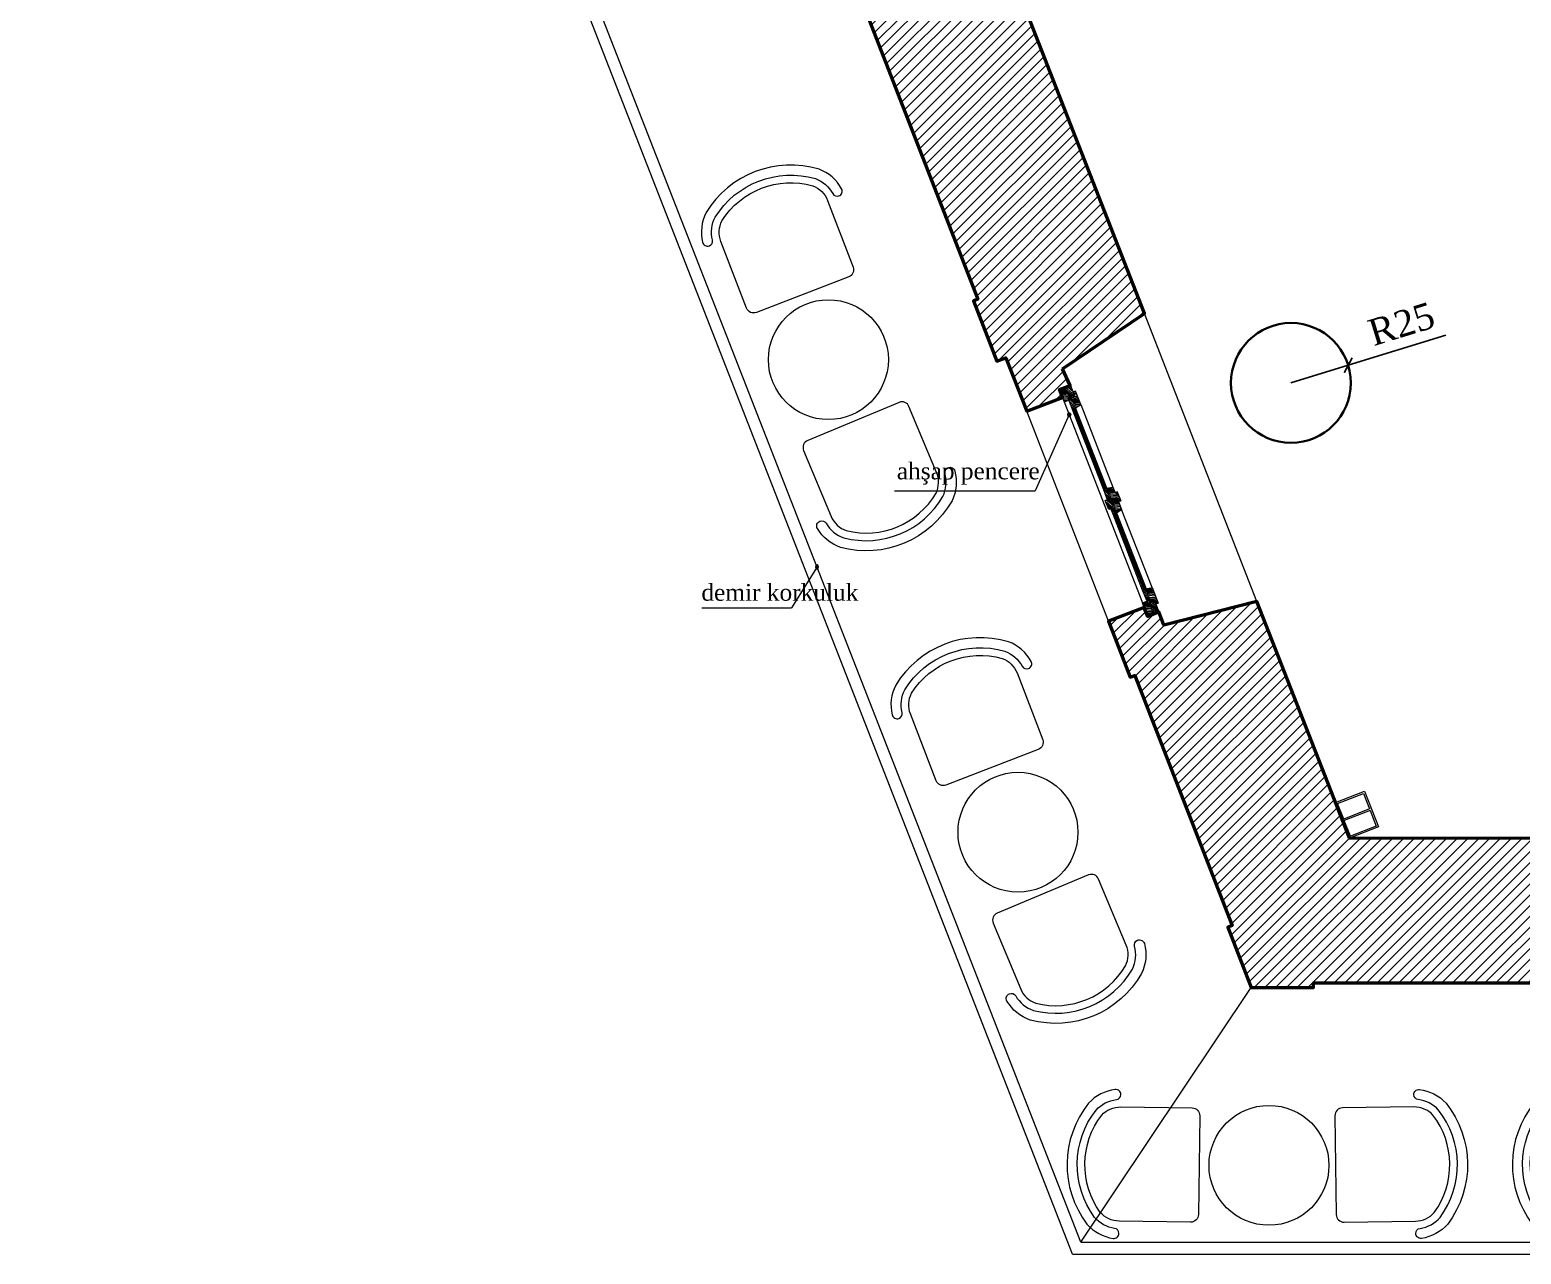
# Model space of a CAD drawing. Header units: millimetres. Extents: x 4980 to 19099, y 3891 to 5773.
# Drawn here: x 10372 to 10994, y 3998 to 4508 of the extents above; entities that cross this region are included whole.
import ezdxf

# ---------------------------------------------------------------- set-up
doc = ezdxf.new("R2010")
doc.units = ezdxf.units.MM
for name, color, linetype, lineweight in [('a 1', 200, 'Continuous', 9), ('a 2', 132, 'Continuous', 20), ('a ahşap tarama', 46, 'Continuous', 0), ('a duvar', 84, 'Continuous', 50), ('a pencere 0', 252, 'Continuous', 0), ('a pencere cam', 121, 'Continuous', 0), ('a pencere doğrama', 41, 'Continuous', 20), ('G 000', 251, 'Continuous', 0), ('no3_ahşap gorunus on kalın', 34, 'Continuous', 20), ('no3_duvar tarama', 253, 'Continuous', 9), ('PLAN YAZI', 4, 'Continuous', 9)]:
    doc.layers.add(name, color=color, linetype=linetype, lineweight=lineweight)
doc.layers.add('Kıtc-002 Çizgi', color=7, linetype='Continuous')
doc.layers.add('no3_mermer gorunus on_Stift_Nr__32', color=7, linetype='Continuous', lineweight=20, true_color=0xffc58a)
doc.layers.add('no3_tefris ön ince_Stift_Nr__194', color=7, linetype='Continuous', lineweight=20, true_color=0x3e007e)
doc.styles.add('ROMANSTW', font='georgia.ttf')
doc.styles.get("Standard").update_dxf_attribs({"font": 'stylu.ttf', "height": 10})
doc.dimstyles.new('M1', dxfattribs={"dimtxt": 11, "dimasz": 5, "dimexe": 2, "dimexo": 5, "dimgap": 3, "dimtad": 1, "dimdec": 1, "dimzin": 12, "dimdsep": 46, "dimtxsty": 'ROMANSTW', "dimblk": 'ARCHTICK', "dimcen": 0.09, "dimclrd": 251, "dimclre": 251, "dimclrt": 1, "dimadec": 0, "dimazin": 0, "dimtfac": 1, "dimtdec": 1, "dimtix": 1, "dimtmove": 0, "dimatfit": 3, "dimldrblk": 'ARCHTICK', "dimfxl": 1, "dimtolj": 1, "dimtzin": 0, "dimarcsym": 0})
pattern_1 = [(45, (-467.3525, 13840.0737), (-2.245064, 2.245064), [])]
pattern_2 = [(111.285405, (1236.8826, -9485.7593), (-6.473988, 2.8438492), [0.25, -4.75]), (201.285405, (1234.526, -9484.531), (-2.8438492, -6.473988), [0.5, -4.5]), (156.285405, (1235.355, -9485.2813), (-4.6589186, -1.8150695), [0.3535, -1.0605, 0.3535, -0.707, 2.475, -2.1215678]), (156.285405, (1237.2063, -9485.9015), (-4.6589186, -1.8150695), [0.35355, -0.7071, 0.35355, -5.6568678]), (156.285405, (1236.105, -9484.4524), (-4.6589186, -1.8150695), [0.35355, -6.7175178]), (156.285405, (1236.1566, -9483.8957), (-4.6589186, -1.8150695), [0.35355, -6.7175178]), (156.285405, (1235.963, -9484.776), (-4.6589186, -1.8150695), [0.35355, -6.7175178]), (156.285405, (1235.8208, -9485.0998), (-4.6589186, -1.8150695), [0.7071, -6.3639678]), (156.285405, (1231.8728, -9485.2964), (-4.6589186, -1.8150695), [0.7071, -6.3639678]), (156.285405, (1235.7693, -9485.6564), (-4.6589186, -1.8150695), [1.4142, -5.6568678]), (156.285405, (1235.627, -9485.98), (-4.6589186, -1.8150695), [1.4142, -5.6568678]), (156.285405, (1233.0497, -9483.4963), (-4.6589186, -1.8150695), [1.4142, -5.6568678]), (156.285405, (1235.252, -9486.3946), (-4.6589186, -1.8150695), [1.06066, -6.0104078]), (156.285405, (1234.9162, -9487.5986), (-4.6589186, -1.8150695), [1.06066, -6.0104078]), (156.285405, (1235.2006, -9486.9512), (-4.6589186, -1.8150695), [1.06066, -6.0104078]), (156.285405, (1232.623, -9484.4674), (-4.6589186, -1.8150695), [1.767767, -5.3033008]), (156.285405, (1232.5717, -9485.024), (-4.6589186, -1.8150695), [1.767767, -5.3033008]), (156.285405, (1233.555, -9484.1044), (-4.6589186, -1.8150695), [2.4748737, -4.596194]), (137.850456, (1236.2352, -9485.475), (-1.81506946, 4.65891863), [0.559017, -10.6213229]), (137.850456, (1234.4745, -9485.0877), (-1.81506946, 4.65891863), [0.559017, -10.6213229]), (137.850456, (1235.0312, -9485.139), (-1.81506946, 4.65891863), [0.559017, -10.6213229]), (137.850456, (1236.7919, -9485.5264), (-1.81506946, 4.65891863), [1.118034, -10.0623059]), (137.850456, (1234.3323, -9485.4114), (-1.81506946, 4.65891863), [1.677051, -9.503289]), (137.850456, (1234.281, -9485.968), (-1.81506946, 4.65891863), [2.236068, -8.944272]), (137.850456, (1234.2295, -9486.5246), (-1.81506946, 4.65891863), [2.236068, -8.944272]), (137.850456, (1233.104, -9487.768), (-1.81506946, 4.65891863), [2.236068, -8.944272]), (137.850456, (1233.57, -9487.5865), (-1.81506946, 4.65891863), [2.795085, -8.3852549]), (137.850456, (1233.945, -9487.172), (-1.81506946, 4.65891863), [2.795085, -8.3852549]), (174.720354, (1235.1734, -9484.8154), (-4.65891863, -1.81506946), [0.559017, -10.6213229]), (174.720354, (1235.9115, -9485.3327), (-4.65891863, -1.81506946), [0.559017, -10.6213229]), (174.720354, (1236.8826, -9485.7593), (-4.65891863, -1.81506946), [1.118034, -10.0623059]), (174.720354, (1235.6393, -9484.6339), (-4.65891863, -1.81506946), [1.118034, -10.0623059]), (174.720354, (1237.297, -9486.1344), (-4.65891863, -1.81506946), [1.677051, -9.503289]), (174.720354, (1237.4786, -9486.6003), (-4.65891863, -1.81506946), [2.236068, -8.944272]), (174.720354, (1235.612, -9482.498), (-4.65891863, -1.81506946), [2.236068, -8.944272]), (174.720354, (1235.7815, -9484.3102), (-4.65891863, -1.81506946), [2.236068, -8.944272]), (174.720354, (1235.8843, -9483.197), (-4.65891863, -1.81506946), [2.795085, -8.3852549]), (174.720354, (1235.833, -9483.7535), (-4.65891863, -1.81506946), [2.795085, -8.3852549])]
pattern_3 = [(291.27459, (9100.9097, 16342.188), (6.4734511, -2.8450713), [0.25, -4.75]), (21.27459, (9103.266, 16340.9593), (2.8450713, 6.4734511), [0.5, -4.5]), (336.27459, (9102.4374, 16341.7097), (4.6592612, 1.8141899), [0.3535, -1.0605, 0.3535, -0.707, 2.475, -2.1215678]), (336.27459, (9100.586, 16342.3303), (4.6592612, 1.8141899), [0.35355, -0.7071, 0.35355, -5.6568678]), (336.27459, (9101.687, 16340.881), (4.6592612, 1.8141899), [0.35355, -6.7175178]), (336.27459, (9101.6354, 16340.3243), (4.6592612, 1.8141899), [0.35355, -6.7175178]), (336.27459, (9101.8292, 16341.2046), (4.6592612, 1.8141899), [0.35355, -6.7175178]), (336.27459, (9101.9714, 16341.5283), (4.6592612, 1.8141899), [0.7071, -6.3639678]), (336.27459, (9105.9194, 16341.724), (4.6592612, 1.8141899), [0.7071, -6.3639678]), (336.27459, (9102.023, 16342.085), (4.6592612, 1.8141899), [1.4142, -5.6568678]), (336.27459, (9102.1652, 16342.4086), (4.6592612, 1.8141899), [1.4142, -5.6568678]), (336.27459, (9104.7422, 16339.9243), (4.6592612, 1.8141899), [1.4142, -5.6568678]), (336.27459, (9102.5404, 16342.823), (4.6592612, 1.8141899), [1.06066, -6.0104078]), (336.27459, (9102.8765, 16344.027), (4.6592612, 1.8141899), [1.06066, -6.0104078]), (336.27459, (9102.592, 16343.3796), (4.6592612, 1.8141899), [1.06066, -6.0104078]), (336.27459, (9105.169, 16340.8953), (4.6592612, 1.8141899), [1.767767, -5.3033008]), (336.27459, (9105.2205, 16341.452), (4.6592612, 1.8141899), [1.767767, -5.3033008]), (336.27459, (9104.237, 16340.5325), (4.6592612, 1.8141899), [2.4748737, -4.596194]), (317.83964, (9101.557, 16341.9035), (1.8141899, -4.6592612), [0.559017, -10.6213229]), (317.83964, (9103.3177, 16341.516), (1.8141899, -4.6592612), [0.559017, -10.6213229]), (317.83964, (9102.761, 16341.5674), (1.8141899, -4.6592612), [0.559017, -10.6213229]), (317.83964, (9101.0004, 16341.955), (1.8141899, -4.6592612), [1.118034, -10.0623059]), (317.83964, (9103.46, 16341.8396), (1.8141899, -4.6592612), [1.677051, -9.5032889]), (317.83964, (9103.5115, 16342.3962), (1.8141899, -4.6592612), [2.236068, -8.9442719]), (317.83964, (9103.563, 16342.9528), (1.8141899, -4.6592612), [2.236068, -8.9442719]), (317.83964, (9104.6887, 16344.196), (1.8141899, -4.6592612), [2.236068, -8.9442719]), (317.83964, (9104.2227, 16344.0146), (1.8141899, -4.6592612), [2.795085, -8.3852549]), (317.83964, (9103.8475, 16343.6002), (1.8141899, -4.6592612), [2.795085, -8.3852549]), (354.709538, (9102.6188, 16341.2438), (4.6592612, 1.8141899), [0.559017, -10.6213229]), (354.709538, (9101.8807, 16341.7612), (4.6592612, 1.8141899), [0.559017, -10.6213229]), (354.709538, (9100.9097, 16342.188), (4.6592612, 1.8141899), [1.118034, -10.0623059]), (354.709538, (9102.1529, 16341.0624), (4.6592612, 1.8141899), [1.118034, -10.0623059]), (354.709538, (9100.4953, 16342.5632), (4.6592612, 1.8141899), [1.677051, -9.5032889]), (354.709538, (9100.314, 16343.0291), (4.6592612, 1.8141899), [2.236068, -8.9442719]), (354.709538, (9102.1796, 16338.9265), (4.6592612, 1.8141899), [2.236068, -8.9442719]), (354.709538, (9102.0106, 16340.7387), (4.6592612, 1.8141899), [2.236068, -8.9442719]), (354.709538, (9101.9075, 16339.6254), (4.6592612, 1.8141899), [2.795085, -8.3852549]), (354.709538, (9101.959, 16340.182), (4.6592612, 1.8141899), [2.795085, -8.3852549])]

# ---------------------------------------------------------------- blocks, each defined once
blk = doc.blocks.new('4535353')
at = {"color": 5}
for p, q in [((9628.58, 2179.4), (9628.58, 2167.8)), ((9629.28, 2179.4), (9629.28, 2167.8))]:
    blk.add_line(p, q, dxfattribs=at)
blk.add_lwpolyline([(9620.93, 2180.1), (9636.93, 2180.1), (9636.93, 2167.1), (9620.93, 2167.1), (9620.93, 2180.1)], close=True, dxfattribs=at)
for points in [[(9628.58, 2167.8), (9621.63, 2167.8), (9621.63, 2179.4), (9628.58, 2179.4)], [(9629.28, 2179.4), (9636.23, 2179.4), (9636.23, 2167.8), (9629.28, 2167.8)]]:
    blk.add_lwpolyline(points, dxfattribs=at)
blk = doc.blocks.new('asdsdzfsd')
at = {"layer": 'a ahşap tarama', "lineweight": 5}
h = blk.add_hatch(dxfattribs=at)
h.set_pattern_fill('WOODFACE', color=256, scale=5, angle=111.28541, style=0, pattern_type=2)
h.set_pattern_definition(pattern_2)
h.paths.add_polyline_path([(6198.79, 2245.39), (6199.88, 2242.6), (6201.76, 2243.33), (6201.4, 2244.26), (6204.17, 2245.35), (6202.55, 2249.53), (6197.86, 2247.7)])
h = blk.add_hatch(dxfattribs=at)
h.set_pattern_fill('WOODFACE', color=256, scale=5, angle=291.27459, style=0, pattern_type=2)
h.set_pattern_definition(pattern_3)
h.paths.add_polyline_path([(6203.2, 2239.6), (6204.6, 2240.14), (6206.75, 2241.52), (6204.57, 2247.11), (6203.63, 2246.74), (6204.17, 2245.34), (6201.4, 2244.26), (6201.76, 2243.33)])
h = blk.add_hatch(dxfattribs=at)
h.set_pattern_fill('WOODFACE', color=256, scale=5, angle=291.27459, style=0, pattern_type=2)
h.set_pattern_definition(pattern_3)
h.paths.add_polyline_path([(6216.26, 2206.05), (6217.66, 2206.6), (6220.17, 2207.04), (6221.08, 2204.71), (6222.01, 2205.07), (6223.46, 2201.34), (6222.53, 2200.98), (6221.99, 2202.38), (6218.65, 2201.08), (6218.26, 2200.93), (6216.34, 2205.86)])
h = blk.add_hatch(dxfattribs=at)
h.set_pattern_fill('WOODFACE', color=256, scale=5, angle=291.27459, style=0, pattern_type=2)
h.set_pattern_definition(pattern_3)
h.paths.add_polyline_path([(6223.8, 2197.72), (6221.65, 2196.35), (6220.26, 2195.8), (6219.35, 2198.13), (6218.42, 2197.77), (6216.96, 2201.5), (6217.9, 2201.86), (6218.26, 2200.93), (6221.6, 2202.23), (6221.99, 2202.38)])
h = blk.add_hatch(dxfattribs=at)
h.set_pattern_fill('WOODFACE', color=256, scale=5, angle=291.27459, style=0, pattern_type=2)
h.set_pattern_definition(pattern_3)
edge = h.paths.add_edge_path()
edge.add_line((6232.59, 2164.12), (6233.99, 2164.66))
edge.add_line((6233.99, 2164.66), (6236.5, 2165.11))
edge.add_line((6236.5, 2165.11), (6239.04, 2158.58))
edge.add_line((6239.04, 2158.58), (6238.12, 2158.22))
edge.add_line((6238.12, 2158.22), (6237.57, 2159.62))
edge.add_line((6237.57, 2159.62), (6234.78, 2158.53))
edge.add_line((6234.78, 2158.53), (6234.41, 2159.46))
edge.add_line((6234.41, 2159.46), (6232.59, 2164.12))
h = blk.add_hatch(dxfattribs=at)
h.set_pattern_fill('WOODFACE', color=256, scale=5, angle=111.28541, style=0, pattern_type=2)
h.set_pattern_definition(pattern_2)
h.paths.add_polyline_path([(6233.27, 2156.87), (6232.54, 2158.74), (6234.41, 2159.46), (6234.78, 2158.53), (6237.57, 2159.62), (6238.12, 2158.22), (6239.38, 2154.95), (6234.72, 2153.13)])
at = {"layer": 'a pencere cam', "lineweight": 5}
for points in [[(6204.13, 2239.96), (6217.2, 2206.42), (6216.73, 2206.23), (6203.67, 2239.78)], [(6221.19, 2196.17), (6233.52, 2164.48), (6233.06, 2164.3), (6220.72, 2195.98)]]:
    blk.add_hatch(color=256, dxfattribs=at).paths.add_polyline_path(points)
at = {"layer": 'no3_duvar tarama'}
h = blk.add_hatch(dxfattribs=at)
h.set_pattern_fill('ANSI31', color=256, style=0)
h.set_pattern_definition(pattern_1)
h.paths.add_polyline_path([(6199.11, 2256.36), (6233.36, 2279.54), (6179.87, 2416.63), (6166.72, 2450.33), (6125.83, 2438.07), (6124.82, 2440.84), (6115.49, 2437.23), (6113.67, 2441.9), (6105.29, 2438.64), (6108.56, 2430.25), (6105.76, 2429.16), (6115.56, 2404), (6117.42, 2404.73), (6163.88, 2285.46), (6162.02, 2284.73), (6171.81, 2259.57), (6175.54, 2261.02), (6184.25, 2238.66), (6199.15, 2244.46), (6197.86, 2247.7), (6202.3, 2249.43)])
h = blk.add_hatch(dxfattribs=at)
h.set_pattern_fill('ANSI31', color=256, style=0)
h.set_pattern_definition(pattern_1)
h.paths.add_polyline_path([(6239.39, 2154.95), (6238.28, 2154.52), (6237.05, 2154.04), (6234.72, 2153.13), (6233.28, 2156.87), (6218.37, 2151.07), (6227.44, 2127.77), (6229.3, 2128.5), (6269.95, 2024.13), (6268.09, 2023.41), (6277.89, 1998.25), (6303.89, 1998.25), (6303.89, 2000.25), (6457.88, 2000.27), (6457.88, 1998.37), (6482.88, 1998.37), (6482.88, 2014.38), (6479.39, 2014.38), (6479.39, 2019.38), (6473.4, 2019.38), (6464.83, 2060.5), (6318.81, 2060.53), (6280.25, 2159.36), (6241.42, 2149.42)])
at = {"layer": 'PLAN YAZI'}
h = blk.add_hatch(color=256, dxfattribs=at)
h.dxf.hatch_style = 1
edge = h.paths.add_edge_path()
edge.add_ellipse((6201.96, 2237.28), major_axis=(0.021, -0.888), ratio=0.6911, start_angle=0, end_angle=360)
h = blk.add_hatch(color=256, dxfattribs=at)
h.dxf.hatch_style = 1
edge = h.paths.add_edge_path()
edge.add_ellipse((6096.79, 2173.77), major_axis=(0.021, 0.888), ratio=0.6911, start_angle=0, end_angle=360, ccw=False)
at = {"layer": 'a 1'}
for p, q in [((6203.37, 1887.06), (5768.49, 3000.81)), ((6206.79, 1892.05), (5774.25, 2999.82)), ((6206.79, 1892.05), (9036.37, 1892.05)), ((6203.37, 1887.06), (9040.88, 1887.06))]:
    blk.add_line(p, q, dxfattribs=at)
at = {"layer": 'a 2'}
for points in [[(6280.25, 2159.36), (6233.36, 2279.54)], [(6218.37, 2151.07), (6184.25, 2238.66)]]:
    blk.add_lwpolyline(points, dxfattribs=at)
at = {"layer": 'a duvar'}
for points in [[(6199.11, 2256.36), (6233.36, 2279.54), (6179.87, 2416.63), (6166.72, 2450.33), (6125.83, 2438.07), (6124.82, 2440.84), (6115.49, 2437.23), (6113.67, 2441.9), (6105.29, 2438.64), (6108.56, 2430.25), (6105.76, 2429.16), (6115.56, 2404), (6117.42, 2404.73), (6163.88, 2285.46), (6162.02, 2284.73), (6171.81, 2259.57), (6175.54, 2261.02), (6184.25, 2238.66), (6199.15, 2244.46), (6197.86, 2247.7), (6202.3, 2249.43), (6199.11, 2256.36)], [(6464.83, 2060.5), (6318.81, 2060.53), (6280.25, 2159.36), (6241.42, 2149.42), (6239.39, 2154.95), (6238.28, 2154.52), (6237.05, 2154.04), (6234.72, 2153.13), (6233.28, 2156.87), (6218.37, 2151.07), (6227.44, 2127.77), (6229.3, 2128.5), (6269.95, 2024.13), (6268.09, 2023.41), (6277.89, 1998.25), (6303.89, 1998.25), (6303.89, 2000.25), (6457.88, 2000.27)]]:
    blk.add_lwpolyline(points, dxfattribs=at)
at = {"layer": 'a pencere 0'}
for points in [[(6199.89, 2242.6), (6232.55, 2158.74)], [(6203.2, 2239.6), (6216.26, 2206.05)], [(6217.66, 2206.6), (6204.6, 2240.14)], [(6206.75, 2241.52), (6220.17, 2207.04)], [(6232.59, 2164.12), (6220.26, 2195.8)], [(6221.65, 2196.35), (6233.99, 2164.66)], [(6236.5, 2165.11), (6223.8, 2197.72)]]:
    blk.add_lwpolyline(points, dxfattribs=at)
at = {"layer": 'a pencere cam', "lineweight": 5}
for p, q in [((6204.18, 2245.35), (6201.39, 2244.26)), ((6203.67, 2239.78), (6216.73, 2206.23)), ((6233.06, 2164.3), (6220.72, 2195.98))]:
    blk.add_line(p, q, dxfattribs=at)
for points in [[(6204.13, 2239.96), (6217.2, 2206.42), (6216.73, 2206.23), (6203.67, 2239.78)], [(6221.19, 2196.17), (6233.52, 2164.48), (6233.06, 2164.3), (6220.72, 2195.98)]]:
    blk.add_lwpolyline(points, close=True, dxfattribs=at)
for points in [[(6217.2, 2206.42), (6204.13, 2239.96)], [(6221.19, 2196.17), (6233.52, 2164.48)]]:
    blk.add_lwpolyline(points, dxfattribs=at)
at = {"layer": 'a pencere doğrama'}
for p, q in [((6202.3, 2249.43), (6199.11, 2256.36)), ((6199.16, 2244.47), (6199.89, 2242.6)), ((6199.16, 2244.47), (6199.89, 2242.6)), ((6203.2, 2239.6), (6203.67, 2239.78)), ((6204.13, 2239.96), (6204.6, 2240.14)), ((6204.6, 2240.14), (6206.75, 2241.52)), ((6216.73, 2206.23), (6216.26, 2206.05)), ((6216.26, 2206.05), (6218.26, 2200.93)), ((6216.96, 2201.5), (6217.9, 2201.86)), ((6217.2, 2206.42), (6217.66, 2206.6)), ((6217.66, 2206.6), (6220.17, 2207.04)), ((6218.26, 2200.93), (6221.99, 2202.38)), ((6218.26, 2200.93), (6221.99, 2202.38)), ((6221.08, 2204.71), (6220.17, 2207.04)), ((6222.01, 2205.07), (6221.08, 2204.71)), ((6221.99, 2202.38), (6222.53, 2200.98)), ((6223.46, 2201.34), (6222.01, 2205.07)), ((6218.42, 2197.77), (6216.96, 2201.5)), ((6219.35, 2198.13), (6218.42, 2197.77)), ((6220.26, 2195.8), (6219.35, 2198.13)), ((6220.72, 2195.98), (6220.26, 2195.8)), ((6221.19, 2196.17), (6221.65, 2196.35)), ((6221.65, 2196.35), (6223.8, 2197.72)), ((6222.53, 2200.98), (6223.46, 2201.34)), ((6222.53, 2200.98), (6223.8, 2197.72)), ((6232.59, 2164.12), (6233.52, 2164.48)), ((6233.52, 2164.48), (6233.99, 2164.66)), ((6233.99, 2164.66), (6236.5, 2165.11)), ((6232.55, 2158.74), (6234.41, 2159.46)), ((6233.28, 2156.87), (6232.55, 2158.74)), ((6234.41, 2159.46), (6232.59, 2164.12)), ((6234.41, 2159.46), (6234.78, 2158.53)), ((6234.78, 2158.53), (6237.57, 2159.62)), ((6237.57, 2159.62), (6241.42, 2149.42))]:
    blk.add_line(p, q, dxfattribs=at)
for points in [[(6198.79, 2245.39), (6199.88, 2242.6), (6201.76, 2243.33), (6201.4, 2244.26), (6204.17, 2245.35), (6202.55, 2249.53), (6197.86, 2247.7), (6198.79, 2245.39)], [(6203.2, 2239.6), (6204.6, 2240.14), (6206.75, 2241.52), (6204.57, 2247.11), (6203.63, 2246.74), (6204.17, 2245.34), (6201.4, 2244.26), (6201.76, 2243.33), (6203.2, 2239.6)], [(6216.26, 2206.05), (6217.66, 2206.6), (6220.17, 2207.04), (6221.08, 2204.71), (6222.01, 2205.07), (6223.46, 2201.34), (6222.53, 2200.98), (6221.99, 2202.38), (6218.65, 2201.08), (6218.26, 2200.93), (6216.34, 2205.86), (6216.26, 2206.05)], [(6223.8, 2197.72), (6221.65, 2196.35), (6220.26, 2195.8), (6219.35, 2198.13), (6218.42, 2197.77), (6216.96, 2201.5), (6217.9, 2201.86), (6218.26, 2200.93), (6221.6, 2202.23), (6221.99, 2202.38), (6223.8, 2197.72), (6223.8, 2197.72)], [(6232.59, 2164.12), (6233.99, 2164.66), (6236.5, 2165.11), (6239.04, 2158.58), (6238.12, 2158.22), (6237.57, 2159.62), (6234.78, 2158.53), (6234.41, 2159.46), (6232.59, 2164.12)], [(6236.5, 2165.11), (6239.05, 2158.59), (6238.12, 2158.22), (6237.57, 2159.62)], [(6233.27, 2156.87), (6232.54, 2158.74), (6234.41, 2159.46), (6234.78, 2158.53), (6237.57, 2159.62), (6238.12, 2158.22), (6239.38, 2154.95), (6234.72, 2153.13), (6233.27, 2156.87)]]:
    blk.add_lwpolyline(points, dxfattribs=at)
at = {"layer": 'G 000'}
blk.add_lwpolyline([(6206.79, 1892.05), (6277.89, 1998.25)], dxfattribs=at)
at = {"layer": 'PLAN YAZI'}
for p, q in [((6201.96, 2237.28), (6187.71, 2205.51)), ((6129.12, 2205.51), (6187.71, 2205.51)), ((6096.79, 2173.77), (6086.11, 2156.75)), ((6048.81, 2156.75), (6086.11, 2156.75))]:
    blk.add_line(p, q, dxfattribs=at)
blk.add_ellipse((6201.96, 2237.28), major_axis=(0, -0.888), ratio=0.6911, start_param=4.712389, end_param=10.995574, dxfattribs=at)
at = {"layer": 'PLAN YAZI', "extrusion": (0, 0, -1)}
blk.add_ellipse((6096.79, 2173.77), major_axis=(0, 0.888), ratio=0.6911, start_param=4.712389, end_param=10.995574, dxfattribs=at)
at = {"rotation": 291.3146973601329}
blk.add_blockref('4535353', (797.02, 10250.56), dxfattribs=at)
at = {"layer": 'PLAN YAZI', "char_height": 7, "width": 63.3955, "attachment_point": 1}
for s, insert in [('{\\fTimes New Roman|b0|i0|c162|p18;ahşap pencere}', (6130.07, 2217.29)), ('{\\fTimes New Roman|b0|i0|c162|p18;demir korkuluk}', (6048.56, 2166.63))]:
    blk.add_mtext(s, dxfattribs=dict(at, insert=insert))
blk = doc.blocks.new('S2')
at = {"layer": 'no3_tefris ön ince_Stift_Nr__194', "linetype": 'Continuous', "flags": 128}
for points in [[(-366.36, 3123.35, 0.178701), (-357.54, 3126.97, 0.336852), (-353.17, 3171.56, 0.178701), (-361.12, 3176.83, -0.375565), (-362.74, 3179.09, -0.453948), (-360.15, 3180.95, -0.178701), (-349.76, 3174.06, -0.3419), (-354.67, 3123.85, -0.178701), (-366.2, 3119.12, -0.453948), (-368.39, 3121.44, -0.375565)], [(-363.24, 3173.97), (-392.93, 3176.87, 0.414214), (-396.4, 3174.02), (-400.42, 3132.94, 0.414214), (-397.57, 3129.47), (-367.88, 3126.56, 0.213422), (-359.69, 3129.31, 0.332144), (-355.73, 3169.69, 0.213422)]]:
    blk.add_lwpolyline(points, format="xyb", close=True, dxfattribs=at)
blk = doc.blocks.new('_ArchTick')
at = {"layer": 'Kıtc-002 Çizgi', "color": 0, "const_width": 0.15}
blk.add_lwpolyline([(-0.5, -0.5), (0.5, 0.5)], dxfattribs=at)
blk = doc.blocks.new('*D116')
at = {"layer": 'Defpoints', "color": 0, "transparency": 16777216}
for p in [(10921.8, 4368.43), (10897.91, 4361.06)]:
    blk.add_point(p, dxfattribs=at)
at = {"layer": 'no3_duvar tarama', "color": 251, "lineweight": -2, "transparency": 16777216}
for p in [(10962.5, 4380.99), (10897.91, 4361.06)]:
    blk.add_line(p, (10921.8, 4368.43), dxfattribs=at)
at = {"layer": 'no3_duvar tarama', "color": 251, "lineweight": -2, "transparency": 16777216, "xscale": 5, "yscale": 5, "zscale": 5, "rotation": 197.1517239072907}
blk.add_blockref('_ArchTick', (10921.8, 4368.43), dxfattribs=at)
at = {"layer": 'no3_duvar tarama', "color": 1, "transparency": 16777216, "insert": (10944.01, 4385.64), "char_height": 11, "attachment_point": 5, "rotation": 17.15172, "style": 'ROMANSTW'}
blk.add_mtext('\\A1;R25', dxfattribs=at)

msp = doc.modelspace()

# ---------------------------------------------------------------- linework, layer by layer
at = {"layer": 'no3_ahşap gorunus on kalın', "lineweight": 35}
msp.add_circle((10897.91, 4361.06), 25, dxfattribs=at)
at = {"layer": 'no3_mermer gorunus on_Stift_Nr__32', "linetype": 'Continuous'}
for centre in [(10705.01, 4370.77), (10784.07, 4173.62), (10888.74, 4034.66)]:
    msp.add_circle(centre, 25, dxfattribs=at)

# ---------------------------------------------------------------- block references
at = {"layer": 'no3_duvar tarama'}
msp.add_blockref('asdsdzfsd', (4603.48, 2110.55), dxfattribs=at)
at = {"layer": 'no3_duvar tarama', "xscale": -1}
for p, rotation in [((7548.6, 3941.65), 285.4525019326147), ((7627.65, 3744.5), 285.4525019326147), ((10112.2, 945.31), 353.600964917921), ((10297.92, 945.31), 353.600964917921)]:
    msp.add_blockref('S2', p, dxfattribs=dict(at, rotation=rotation))
at = {"layer": 'no3_duvar tarama'}
for p, rotation in [((8126.15, 2501.41), 298.2505720967726), ((8205.21, 2304.26), 298.2505720967726), ((11663.93, 945.31), 6.399035082078977)]:
    msp.add_blockref('S2', p, dxfattribs=dict(at, rotation=rotation))

# ---------------------------------------------------------------- dimensions: what is measured, and where the dimension line sits
dim = msp.add_radius_dim(center=(10897.91, 4361.06), mpoint=(10921.8, 4368.43), dimstyle='M1', dxfattribs=at)
dim.commit()
dim.dimension.update_dxf_attribs({"geometry": '*D116', "text_midpoint": (10944.01, 4385.64)})

doc.saveas('drawing.dxf')
